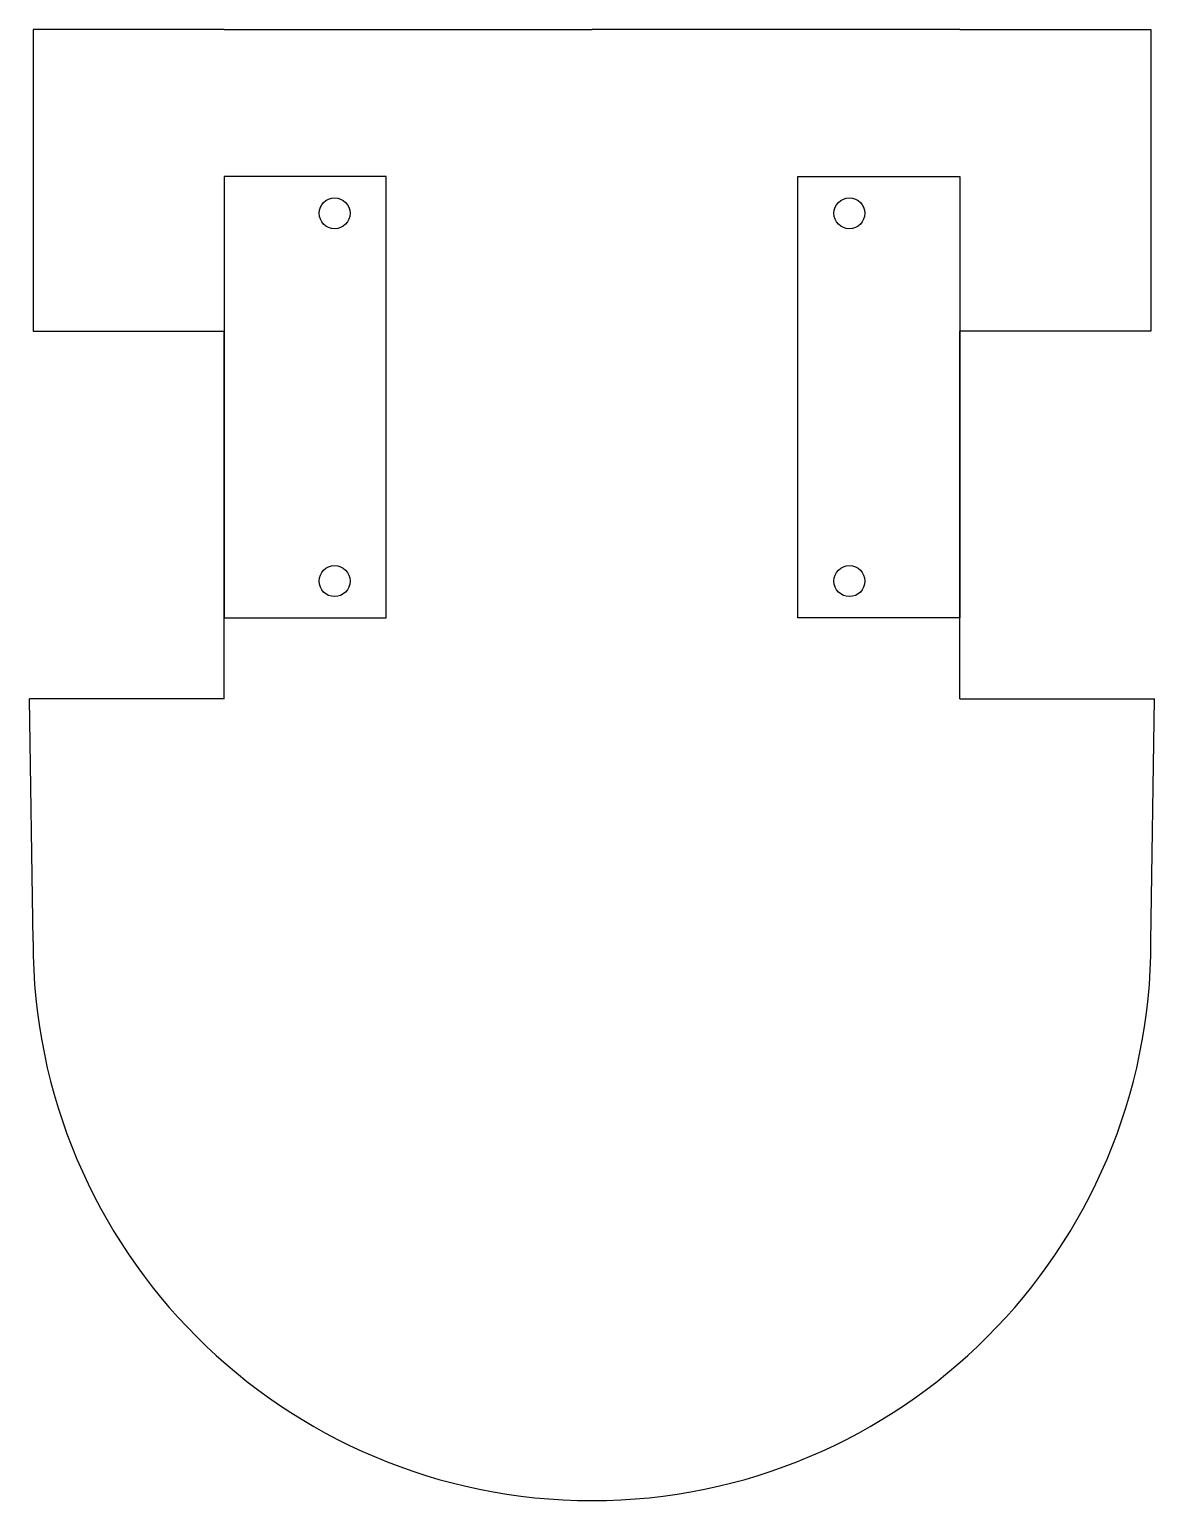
# Model space of a CAD drawing. Header units: millimetres. Extents: x -38 to 38, y -50 to 50.
import ezdxf

# ---------------------------------------------------------------- set-up
doc = ezdxf.new("R2010")
doc.units = ezdxf.units.MM
doc.layers.get('0').update_dxf_attribs({"linetype": 'CONTINUOUS'})

msp = doc.modelspace()

# ---------------------------------------------------------------- linework, layer by layer
for p, q in [((-25, 50), (-38, 50)), ((-38, 50), (-38, 29.5)), ((-25, 50), (0, 50)), ((25, 50), (0, 50)), ((25, 50), (38, 50)), ((38, 50), (38, 29.5)), ((-38, 29.5), (-25, 29.5)), ((-25, 4.5), (-25, 29.5)), ((25, 4.5), (25, 29.5)), ((38, 29.5), (25, 29.5)), ((-38, -12), (-38.24, 4.5)), ((-25, 4.5), (-38.24, 4.5)), ((25, 4.5), (38.24, 4.5)), ((38, -12), (38.24, 4.5))]:
    msp.add_line(p, q)
for points in [[(-14, 40), (-25, 40), (-25, 10), (-14, 10)], [(14, 40), (25, 40), (25, 10), (14, 10)]]:
    msp.add_lwpolyline(points, close=True)
for centre in [(-17.5, 37.5), (17.5, 37.5), (-17.5, 12.5), (17.5, 12.5)]:
    msp.add_circle(centre, 1.05)
for start, end in [(180, 270), (270, 360)]:
    msp.add_arc((0, -12), 38, start, end)

doc.saveas('drawing.dxf')
